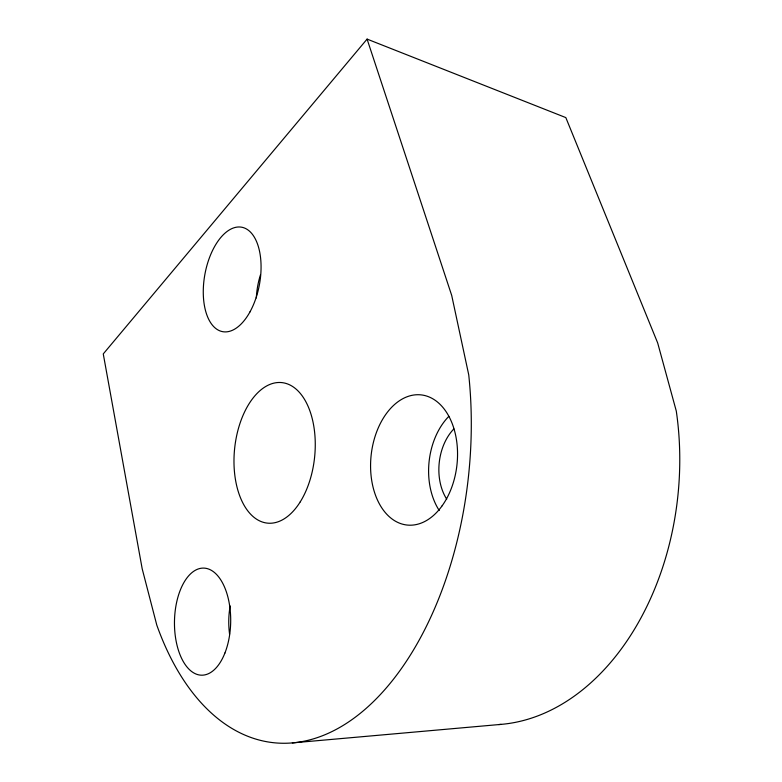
<?xml version="1.0" encoding="UTF-8"?>
<svg xmlns="http://www.w3.org/2000/svg" width="782" height="782" viewBox="0 0 782 782"><rect width="100%" height="100%" fill="white"/><g stroke="black" fill="none" stroke-linecap="round" stroke-linejoin="round"><path stroke-width="1.17" d="M367.081 39.1L103.263 353.914L142.207 568.866L156.781 625.062A287.551 166.419 -84.2 0 0 359.906 713.624A287.551 166.419 -84.2 0 0 468.741 374.871L451.713 295.459L367.081 39.1L565.826 117.593L657.682 342.966L676.283 411.049A248.725 176.38 -84.3 0 1 498.681 724.562M292.341 742.9L501.125 724.376M446.718 499.16A47.008 32.785 -83.9 0 1 453.853 428.917M439.24 510.499A62.697 43.753 -83.9 0 1 448.858 416.327M229.576 634.153A51.71 28.944 -89.3 0 1 230.172 605.923M256.33 297.922A51.26 28.582 -79.3 0 1 260.445 274.883M300.249 501.858A70.634 40.224 -84.2 0 0 289.144 384.607A70.634 40.224 -84.2 0 0 234.483 472.142A70.634 40.224 -84.2 0 0 300.249 501.858M249.937 311.959A53.078 27.741 -79.7 0 0 243.046 227.533A53.078 27.741 -79.7 0 0 203.545 298.822A53.078 27.741 -79.7 0 0 249.937 311.959M224.913 653.038A53.547 28.103 -88.9 0 0 206.213 568.377A53.547 28.103 -88.9 0 0 176.615 643.498A53.547 28.103 -88.9 0 0 224.913 653.038M442.172 505.739A65.453 43.176 -83.9 0 0 428.732 396.806A65.453 43.176 -83.9 0 0 371.264 477.323A65.453 43.176 -83.9 0 0 442.172 505.739"/></g></svg>
